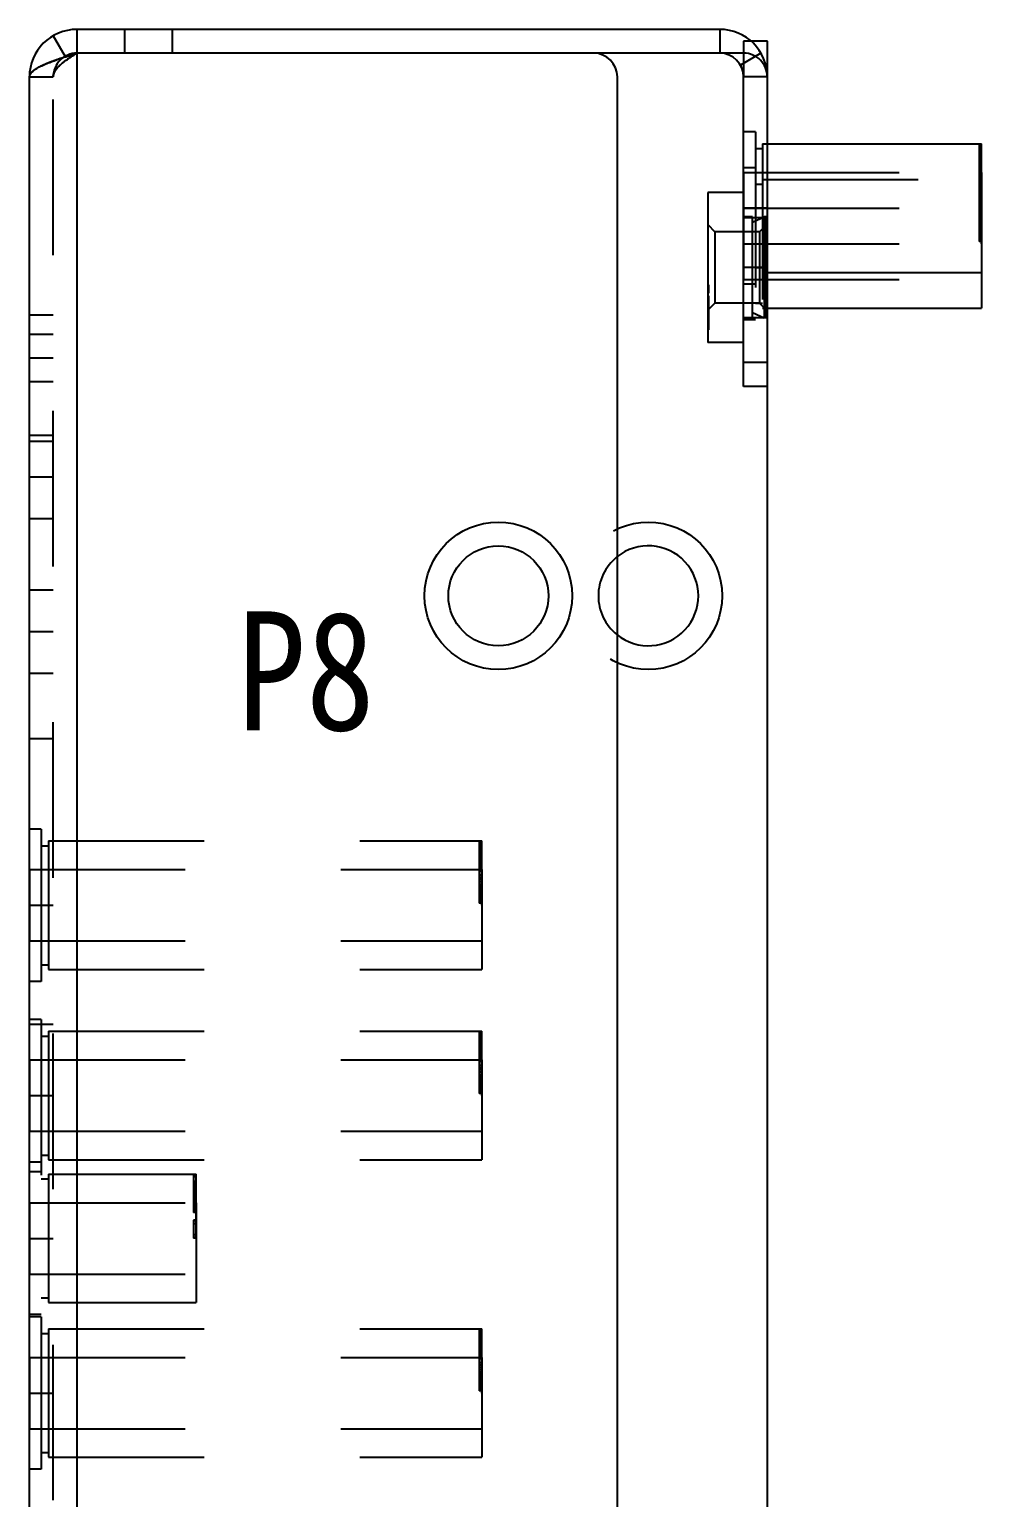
# Model space of a CAD drawing. Header units: millimetres. Extents: x 0 to 1189, y 25 to 866.
# Drawn here: x 623 to 663, y 541.1 to 602.8 of the extents above; entities that cross this region are included whole.
import ezdxf

# ---------------------------------------------------------------- set-up
doc = ezdxf.new("R2010")
doc.units = ezdxf.units.MM
doc.header["$LTSCALE"] = 65.395
doc.linetypes.add('HIDDEN', pattern=[0.2, 0.1, -0.1])
doc.layers.get('0').update_dxf_attribs({"linetype": 'CONTINUOUS'})
doc.layers.add('02___PRT_ALL_AXES', color=7, linetype='CONTINUOUS')
doc.layers.add('DEFAULT_2', color=8, linetype='HIDDEN')
doc.styles.get("Standard").update_dxf_attribs({"font": 'txt', "width": 0.85})

msp = doc.modelspace()

# ---------------------------------------------------------------- linework, layer by layer
at = {"color": 7, "linetype": 'Continuous'}
for p, q in [((624.973, 602.766), (624.973, 601.766)), ((651.973, 602.766), (651.973, 601.766)), ((653.973, 602.266), (653.285, 602.266)), ((651.973, 601.766), (646.673, 601.766)), ((653.705, 601.766), (652.839, 601.266)), ((652.973, 587.766), (652.973, 600.766)), ((653.973, 600.766), (652.973, 600.766)), ((662.873, 597.862), (662.873, 597.81)), ((662.873, 597.862), (662.973, 597.862)), ((662.973, 597.849), (662.873, 597.849)), ((662.973, 597.826), (662.873, 597.826)), ((662.973, 595.255), (662.973, 597.955)), ((662.873, 597.81), (662.973, 597.81)), ((662.873, 596.807), (662.873, 596.704)), ((662.873, 596.807), (662.973, 596.807)), ((662.873, 596.704), (662.973, 596.704)), ((651.473, 595.916), (651.473, 589.616)), ((652.973, 595.916), (651.473, 595.916)), ((652.973, 589.616), (651.473, 589.616)), ((653.973, 588.766), (652.973, 588.766)), ((653.973, 587.766), (652.973, 587.766)), ((653.973, 346.466), (653.973, 587.766))]:
    msp.add_line(p, q, dxfattribs=at)
at = {"color": 3, "linetype": 'Continuous'}
for p, q in [((651.973, 602.766), (624.973, 602.766)), ((653.973, 587.766), (653.973, 602.266)), ((624.973, 601.766), (624.973, 345.466)), ((646.673, 601.766), (624.973, 601.766)), ((622.973, 344.466), (622.973, 600.766)), ((647.673, 346.466), (647.673, 600.766))]:
    msp.add_line(p, q, dxfattribs=at)
msp.add_circle((642.673, 578.966), 3.1, dxfattribs=at)
at = {"color": 7, "linetype": 'Continuous'}
msp.add_circle((642.673, 578.966), 2.1, dxfattribs=at)
at = {"color": 3, "linetype": 'Continuous'}
for centre, radius, start, end in [((624.973, 600.766), 2, 90, 180), ((651.973, 600.766), 2, 0, 90), ((630.369, 583.605), 18.941, 108.24599, 108.98336), ((646.673, 600.766), 1, 0, 90)]:
    msp.add_arc(centre, radius, start, end, dxfattribs=at)
at = {"color": 7, "linetype": 'Continuous'}
for centre, radius, start, end in [((651.973, 600.766), 1, 0, 90), ((648.973, 578.966), 2.1, 231.05439, 128.9456)]:
    msp.add_arc(centre, radius, start, end, dxfattribs=at)
at = {"color": 3, "linetype": 'Continuous'}
msp.add_open_spline([(624.438, 601.594), (624.616, 601.653), (624.795, 601.71), (624.973, 601.766)], degree=3, dxfattribs=at)
for points, knots in [([(622.973, 600.766), (622.973, 600.864), (623.173, 601.094), (623.407, 601.198), (623.559, 601.266)], [0, 0, 0, 0, 0.369036, 1, 1, 1, 1]), ([(623.559, 601.266), (623.607, 601.288), (623.82, 601.379), (624.038, 601.458), (624.207, 601.516)], [0, 0, 0, 0, 0.227638, 1, 1, 1, 1])]:
    msp.add_open_spline(points, degree=3, knots=knots, dxfattribs=at)
at = {"layer": '02___PRT_ALL_AXES', "color": 8, "linetype": 'HIDDEN'}
for p, q in [((653.773, 597.955), (653.973, 597.955)), ((652.973, 596.755), (652.973, 592.255)), ((652.973, 596.755), (662.973, 596.755)), ((662.973, 596.755), (662.973, 595.255)), ((653.773, 596.455), (662.973, 596.455)), ((652.973, 595.255), (662.973, 595.255)), ((652.973, 593.755), (662.973, 593.755)), ((653.773, 592.555), (653.973, 592.555)), ((652.973, 592.255), (662.973, 592.255)), ((653.773, 591.055), (653.973, 591.055)), ((623.773, 568.666), (641.973, 568.666)), ((622.973, 567.466), (622.973, 564.466)), ((622.973, 567.466), (641.973, 567.466)), ((641.973, 567.466), (641.973, 563.266)), ((622.973, 564.466), (641.973, 564.466)), ((623.773, 563.266), (641.973, 563.266)), ((623.773, 560.666), (641.973, 560.666)), ((622.973, 559.466), (622.973, 556.466)), ((622.973, 559.466), (641.973, 559.466)), ((641.973, 559.466), (641.973, 555.266)), ((622.973, 556.466), (641.973, 556.466)), ((623.773, 555.266), (641.973, 555.266)), ((623.773, 554.666), (629.973, 554.666)), ((622.973, 553.466), (622.973, 550.466)), ((622.973, 553.466), (629.973, 553.466)), ((629.973, 553.466), (629.973, 549.266)), ((622.973, 550.466), (629.973, 550.466)), ((623.773, 549.266), (629.973, 549.266)), ((623.773, 548.166), (641.973, 548.166)), ((622.973, 546.966), (622.973, 543.966)), ((622.973, 546.966), (641.973, 546.966)), ((641.973, 546.966), (641.973, 542.766)), ((622.973, 543.966), (641.973, 543.966)), ((623.773, 542.766), (641.973, 542.766))]:
    msp.add_line(p, q, dxfattribs=at)
at = {"layer": '02___PRT_ALL_AXES', "color": 7, "linetype": 'Continuous'}
for p, q in [((653.973, 597.955), (662.973, 597.955)), ((662.973, 595.255), (662.973, 591.055)), ((653.973, 592.555), (662.973, 592.555)), ((653.973, 591.055), (662.973, 591.055))]:
    msp.add_line(p, q, dxfattribs=at)
at = {"layer": 'DEFAULT_2', "color": 8, "linetype": 'HIDDEN'}
for p, q in [((626.973, 602.766), (626.973, 601.766)), ((628.973, 602.766), (628.973, 601.766)), ((623.973, 602.498), (624.473, 601.632)), ((652.973, 602.266), (652.973, 600.766)), ((653.285, 602.266), (652.973, 602.266)), ((652.973, 601.766), (651.973, 601.766)), ((622.973, 600.766), (623.973, 600.766)), ((623.973, 344.775), (623.973, 600.766)), ((653.473, 598.455), (652.973, 598.455)), ((653.473, 598.455), (653.473, 590.555)), ((653.773, 597.955), (653.773, 591.055)), ((662.873, 597.932), (662.873, 597.862)), ((662.873, 597.932), (662.973, 597.932)), ((662.873, 597.912), (662.973, 597.912)), ((662.973, 597.865), (662.873, 597.865)), ((662.873, 597.845), (662.973, 597.845)), ((653.473, 597.755), (653.773, 597.755)), ((662.873, 597.81), (662.873, 596.807)), ((662.873, 597.793), (662.973, 597.793)), ((662.973, 597.778), (662.873, 597.778)), ((662.973, 597.768), (662.873, 597.768)), ((662.973, 597.764), (662.873, 597.764)), ((662.973, 597.755), (662.873, 597.755)), ((662.973, 597.753), (662.873, 597.753)), ((662.973, 597.727), (662.873, 597.727)), ((662.973, 597.723), (662.873, 597.723)), ((662.973, 597.719), (662.873, 597.719)), ((662.973, 597.717), (662.873, 597.717)), ((662.973, 597.703), (662.873, 597.703)), ((662.973, 597.692), (662.873, 597.692)), ((662.873, 597.679), (662.973, 597.679)), ((662.973, 597.666), (662.873, 597.666)), ((662.973, 597.644), (662.873, 597.644)), ((662.973, 597.634), (662.873, 597.634)), ((662.873, 597.621), (662.973, 597.621)), ((662.973, 597.581), (662.873, 597.581)), ((662.973, 597.571), (662.873, 597.571)), ((662.973, 597.534), (662.873, 597.534)), ((662.973, 597.504), (662.873, 597.504)), ((662.973, 597.453), (662.873, 597.453)), ((662.973, 597.422), (662.873, 597.422)), ((662.973, 597.401), (662.873, 597.401)), ((662.973, 597.383), (662.873, 597.383)), ((662.973, 597.377), (662.873, 597.377)), ((662.973, 597.361), (662.873, 597.361)), ((662.973, 597.347), (662.873, 597.347)), ((662.973, 597.32), (662.873, 597.32)), ((662.973, 597.298), (662.873, 597.298)), ((662.973, 597.296), (662.873, 597.296)), ((662.973, 597.288), (662.873, 597.288)), ((662.973, 597.219), (662.873, 597.219)), ((662.973, 597.208), (662.873, 597.208)), ((662.973, 597.202), (662.873, 597.202)), ((653.473, 596.955), (652.973, 596.955)), ((652.973, 596.755), (653.973, 596.755)), ((662.973, 597.189), (662.873, 597.189)), ((662.973, 597.177), (662.873, 597.177)), ((662.973, 597.166), (662.873, 597.166)), ((662.973, 597.129), (662.873, 597.129)), ((662.973, 597.12), (662.873, 597.12)), ((662.973, 597.118), (662.873, 597.118)), ((662.973, 597.116), (662.873, 597.116)), ((662.973, 597.104), (662.873, 597.104)), ((662.973, 597.082), (662.873, 597.082)), ((662.973, 597.072), (662.873, 597.072)), ((662.973, 597.055), (662.873, 597.055)), ((662.973, 597.045), (662.873, 597.045)), ((662.973, 597.042), (662.873, 597.042)), ((662.973, 597.031), (662.873, 597.031)), ((662.973, 597.026), (662.873, 597.026)), ((662.973, 597.015), (662.873, 597.015)), ((662.973, 597.001), (662.873, 597.001)), ((662.973, 596.994), (662.873, 596.994)), ((662.973, 596.983), (662.873, 596.983)), ((662.973, 596.97), (662.873, 596.97)), ((662.973, 596.97), (662.873, 596.97)), ((662.973, 596.967), (662.873, 596.967)), ((662.973, 596.96), (662.873, 596.96)), ((662.973, 596.956), (662.873, 596.956)), ((662.973, 596.955), (662.873, 596.955)), ((662.973, 596.95), (662.873, 596.95)), ((662.973, 596.943), (662.873, 596.943)), ((662.973, 596.938), (662.873, 596.938)), ((662.973, 596.926), (662.873, 596.926)), ((662.973, 596.925), (662.873, 596.925)), ((662.973, 596.923), (662.873, 596.923)), ((662.973, 596.91), (662.873, 596.91)), ((662.973, 596.906), (662.873, 596.906)), ((662.973, 596.893), (662.873, 596.893)), ((662.973, 596.887), (662.873, 596.887)), ((662.973, 596.878), (662.873, 596.878)), ((662.973, 596.874), (662.873, 596.874)), ((662.973, 596.869), (662.873, 596.869)), ((662.973, 596.852), (662.873, 596.852)), ((662.973, 596.793), (662.873, 596.793)), ((662.973, 596.773), (662.873, 596.773)), ((662.973, 596.766), (662.873, 596.766)), ((662.973, 596.732), (662.873, 596.732)), ((662.973, 596.73), (662.873, 596.73)), ((662.973, 596.715), (662.873, 596.715)), ((662.873, 596.704), (662.873, 594.63)), ((653.473, 596.255), (653.773, 596.255)), ((662.973, 596.518), (662.873, 596.518)), ((662.873, 596.432), (662.973, 596.432)), ((662.973, 596.42), (662.873, 596.42)), ((662.873, 596.412), (662.973, 596.412)), ((662.973, 596.365), (662.873, 596.365)), ((662.873, 596.362), (662.973, 596.362)), ((662.973, 596.349), (662.873, 596.349)), ((662.873, 596.345), (662.973, 596.345)), ((662.973, 596.33), (662.873, 596.33)), ((662.973, 596.327), (662.873, 596.327)), ((662.873, 596.31), (662.973, 596.31)), ((662.873, 596.293), (662.973, 596.293)), ((662.973, 596.278), (662.873, 596.278)), ((662.973, 596.268), (662.873, 596.268)), ((662.973, 596.264), (662.873, 596.264)), ((662.973, 596.255), (662.873, 596.255)), ((662.973, 596.254), (662.873, 596.254)), ((662.973, 596.232), (662.873, 596.232)), ((662.973, 596.227), (662.873, 596.227)), ((662.973, 596.223), (662.873, 596.223)), ((662.973, 596.22), (662.873, 596.22)), ((662.973, 596.217), (662.873, 596.217)), ((662.973, 596.203), (662.873, 596.203)), ((662.973, 596.192), (662.873, 596.192)), ((662.873, 596.179), (662.973, 596.179)), ((662.973, 596.166), (662.873, 596.166)), ((662.973, 596.144), (662.873, 596.144)), ((662.973, 596.134), (662.873, 596.134)), ((662.973, 596.13), (662.873, 596.13)), ((662.973, 596.126), (662.873, 596.126)), ((662.973, 596.123), (662.873, 596.123)), ((662.873, 596.121), (662.973, 596.121)), ((662.973, 596.119), (662.873, 596.119)), ((662.973, 596.097), (662.873, 596.097)), ((662.973, 596.081), (662.873, 596.081)), ((662.973, 596.071), (662.873, 596.071)), ((662.973, 596.05), (662.873, 596.05)), ((662.973, 596.037), (662.873, 596.037)), ((662.973, 596.034), (662.873, 596.034)), ((662.973, 596.024), (662.873, 596.024)), ((662.973, 596.017), (662.873, 596.017)), ((662.973, 596.004), (662.873, 596.004)), ((662.973, 596.003), (662.873, 596.003)), ((662.973, 595.984), (662.873, 595.984)), ((662.973, 595.971), (662.873, 595.971)), ((662.973, 595.963), (662.873, 595.963)), ((662.973, 595.953), (662.873, 595.953)), ((662.973, 595.944), (662.873, 595.944)), ((662.973, 595.936), (662.873, 595.936)), ((662.973, 595.922), (662.873, 595.922)), ((662.973, 595.919), (662.873, 595.919)), ((662.973, 595.902), (662.873, 595.902)), ((662.973, 595.883), (662.873, 595.883)), ((662.973, 595.877), (662.873, 595.877)), ((662.973, 595.869), (662.873, 595.869)), ((662.973, 595.861), (662.873, 595.861)), ((662.973, 595.847), (662.873, 595.847)), ((662.973, 595.845), (662.873, 595.845)), ((662.973, 595.826), (662.873, 595.826)), ((662.973, 595.822), (662.873, 595.822)), ((662.973, 595.82), (662.873, 595.82)), ((662.973, 595.798), (662.873, 595.798)), ((662.973, 595.796), (662.873, 595.796)), ((662.973, 595.788), (662.873, 595.788)), ((662.973, 595.756), (662.873, 595.756)), ((662.973, 595.753), (662.873, 595.753)), ((662.973, 595.719), (662.873, 595.719)), ((662.973, 595.716), (662.873, 595.716)), ((662.973, 595.708), (662.873, 595.708)), ((662.973, 595.702), (662.873, 595.702)), ((662.973, 595.689), (662.873, 595.689)), ((662.973, 595.677), (662.873, 595.677)), ((662.973, 595.666), (662.873, 595.666)), ((662.973, 595.65), (662.873, 595.65)), ((662.973, 595.646), (662.873, 595.646)), ((662.973, 595.629), (662.873, 595.629)), ((662.973, 595.627), (662.873, 595.627)), ((662.973, 595.62), (662.873, 595.62)), ((662.973, 595.618), (662.873, 595.618)), ((662.973, 595.616), (662.873, 595.616)), ((662.973, 595.604), (662.873, 595.604)), ((662.973, 595.603), (662.873, 595.603)), ((662.973, 595.582), (662.873, 595.582)), ((662.973, 595.572), (662.873, 595.572)), ((662.973, 595.555), (662.873, 595.555)), ((662.973, 595.553), (662.873, 595.553)), ((662.973, 595.545), (662.873, 595.545)), ((662.973, 595.542), (662.873, 595.542)), ((662.973, 595.536), (662.873, 595.536)), ((662.973, 595.531), (662.873, 595.531)), ((662.973, 595.528), (662.873, 595.528)), ((662.973, 595.526), (662.873, 595.526)), ((662.973, 595.515), (662.873, 595.515)), ((662.973, 595.509), (662.873, 595.509)), ((662.973, 595.501), (662.873, 595.501)), ((662.973, 595.495), (662.873, 595.495)), ((662.973, 595.488), (662.873, 595.488)), ((662.973, 595.483), (662.873, 595.483)), ((662.973, 595.47), (662.873, 595.47)), ((662.973, 595.47), (662.873, 595.47)), ((662.973, 595.469), (662.873, 595.469)), ((662.973, 595.468), (662.873, 595.468)), ((662.973, 595.46), (662.873, 595.46)), ((662.973, 595.456), (662.873, 595.456)), ((662.973, 595.455), (662.873, 595.455)), ((662.973, 595.455), (662.873, 595.455)), ((662.973, 595.45), (662.873, 595.45)), ((662.973, 595.448), (662.873, 595.448)), ((662.973, 595.443), (662.873, 595.443)), ((662.973, 595.438), (662.873, 595.438)), ((662.973, 595.435), (662.873, 595.435)), ((662.973, 595.426), (662.873, 595.426)), ((662.973, 595.425), (662.873, 595.425)), ((662.973, 595.423), (662.873, 595.423)), ((662.973, 595.422), (662.873, 595.422)), ((662.973, 595.41), (662.873, 595.41)), ((662.973, 595.406), (662.873, 595.406)), ((662.973, 595.393), (662.873, 595.393)), ((662.973, 595.391), (662.873, 595.391)), ((662.973, 595.387), (662.873, 595.387)), ((662.973, 595.378), (662.873, 595.378)), ((662.973, 595.375), (662.873, 595.375)), ((662.973, 595.369), (662.873, 595.369)), ((662.973, 595.353), (662.873, 595.353)), ((662.973, 595.352), (662.873, 595.352)), ((662.973, 595.349), (662.873, 595.349)), ((653.973, 595.255), (652.973, 595.255)), ((653.353, 594.891), (652.973, 594.891)), ((652.973, 594.866), (653.973, 594.866)), ((653.353, 594.666), (653.843, 594.891)), ((653.353, 590.641), (653.353, 594.891)), ((653.843, 594.891), (653.843, 590.641)), ((653.943, 594.891), (653.843, 594.891)), ((653.943, 590.641), (653.943, 594.891)), ((662.973, 595.346), (662.873, 595.346)), ((662.873, 595.307), (662.973, 595.307)), ((662.973, 595.293), (662.873, 595.293)), ((662.973, 595.273), (662.873, 595.273)), ((662.973, 595.266), (662.873, 595.266)), ((662.973, 595.232), (662.873, 595.232)), ((662.973, 595.23), (662.873, 595.23)), ((662.973, 595.215), (662.873, 595.215)), ((662.873, 595.204), (662.973, 595.204)), ((662.973, 595.018), (662.873, 595.018)), ((662.973, 594.92), (662.873, 594.92)), ((662.973, 594.83), (662.873, 594.83)), ((662.973, 594.732), (662.873, 594.732)), ((662.973, 593.755), (662.973, 595.255)), ((651.473, 594.566), (651.773, 594.266)), ((651.773, 594.266), (651.773, 591.266)), ((653.643, 594.266), (651.773, 594.266)), ((653.643, 594.266), (653.943, 594.566)), ((653.643, 594.266), (653.643, 591.266)), ((662.973, 594.63), (662.873, 594.63)), ((662.873, 594.626), (662.873, 593.846)), ((662.973, 594.626), (662.873, 594.626)), ((662.973, 594.623), (662.873, 594.623)), ((662.973, 594.619), (662.873, 594.619)), ((662.973, 594.597), (662.873, 594.597)), ((662.973, 594.581), (662.873, 594.581)), ((662.973, 594.55), (662.873, 594.55)), ((662.973, 594.537), (662.873, 594.537)), ((662.973, 594.524), (662.873, 594.524)), ((662.973, 594.517), (662.873, 594.517)), ((662.973, 594.503), (662.873, 594.503)), ((662.973, 594.484), (662.873, 594.484)), ((662.973, 594.471), (662.873, 594.471)), ((662.973, 594.463), (662.873, 594.463)), ((662.973, 594.444), (662.873, 594.444)), ((662.973, 594.436), (662.873, 594.436)), ((662.973, 594.419), (662.873, 594.419)), ((662.973, 594.369), (662.873, 594.369)), ((662.973, 594.345), (662.873, 594.345)), ((662.973, 594.327), (662.873, 594.327)), ((662.973, 594.322), (662.873, 594.322)), ((662.973, 594.256), (662.873, 594.256)), ((662.973, 594.253), (662.873, 594.253)), ((662.973, 594.219), (662.873, 594.219)), ((662.973, 594.216), (662.873, 594.216)), ((662.973, 594.15), (662.873, 594.15)), ((662.973, 594.146), (662.873, 594.146)), ((662.973, 594.127), (662.873, 594.127)), ((652.973, 593.755), (653.973, 593.755)), ((662.973, 594.103), (662.873, 594.103)), ((662.973, 594.053), (662.873, 594.053)), ((662.973, 594.036), (662.873, 594.036)), ((662.973, 594.028), (662.873, 594.028)), ((662.973, 594.009), (662.873, 594.009)), ((662.973, 594.001), (662.873, 594.001)), ((662.973, 593.988), (662.873, 593.988)), ((662.973, 593.969), (662.873, 593.969)), ((662.973, 593.955), (662.873, 593.955)), ((662.973, 593.948), (662.873, 593.948)), ((662.973, 593.935), (662.873, 593.935)), ((662.973, 593.922), (662.873, 593.922)), ((662.973, 593.891), (662.873, 593.891)), ((662.973, 593.875), (662.873, 593.875)), ((662.973, 593.853), (662.873, 593.853)), ((662.973, 593.849), (662.873, 593.849)), ((662.973, 593.846), (662.873, 593.846)), ((653.973, 592.766), (652.973, 592.766)), ((653.473, 592.755), (653.773, 592.755)), ((651.473, 592.03), (651.493, 592.03)), ((651.473, 592.003), (651.493, 592.003)), ((651.473, 591.947), (651.493, 591.947)), ((651.473, 591.882), (651.493, 591.882)), ((651.493, 591.876), (651.473, 591.876)), ((651.473, 591.846), (651.493, 591.846)), ((651.493, 591.83), (651.473, 591.83)), ((651.473, 591.826), (651.493, 591.826)), ((651.473, 591.82), (651.493, 591.82)), ((651.493, 591.815), (651.473, 591.815)), ((651.473, 591.779), (651.493, 591.779)), ((651.473, 591.775), (651.493, 591.775)), ((651.493, 591.732), (651.473, 591.732)), ((651.473, 591.685), (651.493, 591.685)), ((651.473, 591.679), (651.493, 591.679)), ((651.493, 592.03), (651.493, 591.679)), ((652.973, 592.255), (653.973, 592.255)), ((653.473, 592.055), (652.973, 592.055)), ((651.473, 591.568), (651.493, 591.568)), ((651.473, 591.548), (651.493, 591.548)), ((651.493, 591.446), (651.473, 591.446)), ((651.473, 591.445), (651.493, 591.445)), ((651.473, 591.428), (651.493, 591.428)), ((651.473, 591.402), (651.493, 591.402)), ((651.473, 591.385), (651.493, 591.385)), ((651.493, 591.385), (651.473, 591.385)), ((651.473, 591.385), (651.493, 591.385)), ((651.473, 591.365), (651.493, 591.365)), ((651.473, 591.364), (651.493, 591.364)), ((651.473, 591.354), (651.493, 591.354)), ((651.473, 591.315), (651.493, 591.315)), ((651.473, 591.311), (651.493, 591.311)), ((651.473, 591.288), (651.493, 591.288)), ((651.473, 591.27), (651.493, 591.27)), ((651.773, 591.266), (651.473, 590.966)), ((651.473, 591.262), (651.493, 591.262)), ((651.493, 591.251), (651.473, 591.251)), ((651.473, 591.25), (651.493, 591.25)), ((651.473, 591.222), (651.493, 591.222)), ((651.473, 591.208), (651.493, 591.208)), ((651.473, 591.206), (651.493, 591.206)), ((651.493, 591.202), (651.473, 591.202)), ((651.473, 591.198), (651.493, 591.198)), ((651.473, 591.186), (651.493, 591.186)), ((651.493, 591.154), (651.473, 591.154)), ((651.493, 591.154), (651.473, 591.154)), ((651.473, 591.15), (651.493, 591.15)), ((651.493, 591.147), (651.473, 591.147)), ((651.473, 591.124), (651.493, 591.124)), ((651.473, 591.114), (651.493, 591.114)), ((651.493, 591.11), (651.473, 591.11)), ((651.473, 591.098), (651.493, 591.098)), ((651.473, 591.077), (651.493, 591.077)), ((651.473, 591.045), (651.493, 591.045)), ((651.493, 591.568), (651.493, 590.138)), ((653.643, 591.266), (651.773, 591.266)), ((653.473, 591.255), (653.773, 591.255)), ((653.643, 591.266), (653.943, 590.966)), ((622.973, 590.766), (623.973, 590.766)), ((651.473, 590.993), (651.493, 590.993)), ((651.473, 590.964), (651.493, 590.964)), ((651.473, 590.955), (651.493, 590.955)), ((651.473, 590.939), (651.493, 590.939)), ((651.493, 590.919), (651.473, 590.919)), ((651.473, 590.911), (651.493, 590.911)), ((651.473, 590.903), (651.493, 590.903)), ((651.473, 590.902), (651.493, 590.902)), ((651.473, 590.896), (651.493, 590.896)), ((651.473, 590.866), (651.493, 590.866)), ((651.473, 590.849), (651.493, 590.849)), ((651.473, 590.845), (651.493, 590.845)), ((651.493, 590.823), (651.473, 590.823)), ((651.473, 590.811), (651.493, 590.811)), ((651.493, 590.733), (651.473, 590.733)), ((651.473, 590.731), (651.493, 590.731)), ((651.493, 590.723), (651.473, 590.723)), ((651.473, 590.72), (651.493, 590.72)), ((651.493, 590.708), (651.473, 590.708)), ((651.493, 590.706), (651.473, 590.706)), ((651.473, 590.705), (651.493, 590.705)), ((651.473, 590.693), (651.493, 590.693)), ((651.473, 590.693), (651.493, 590.693)), ((651.473, 590.69), (651.493, 590.69)), ((651.473, 590.682), (651.493, 590.682)), ((651.473, 590.676), (651.493, 590.676)), ((651.473, 590.668), (651.493, 590.668)), ((651.473, 590.649), (651.493, 590.649)), ((651.473, 590.643), (651.493, 590.643)), ((651.473, 590.629), (651.493, 590.629)), ((651.493, 590.623), (651.473, 590.623)), ((651.473, 590.602), (651.493, 590.602)), ((651.473, 590.601), (651.493, 590.601)), ((651.473, 590.599), (651.493, 590.599)), ((651.473, 590.586), (651.493, 590.586)), ((651.473, 590.573), (651.493, 590.573)), ((651.473, 590.565), (651.493, 590.565)), ((651.473, 590.546), (651.493, 590.546)), ((651.473, 590.509), (651.493, 590.509)), ((651.473, 590.49), (651.493, 590.49)), ((651.473, 590.477), (651.493, 590.477)), ((651.473, 590.469), (651.493, 590.469)), ((651.473, 590.458), (651.493, 590.458)), ((651.493, 590.447), (651.473, 590.447)), ((651.493, 590.445), (651.473, 590.445)), ((651.473, 590.434), (651.493, 590.434)), ((651.473, 590.432), (651.493, 590.432)), ((651.473, 590.425), (651.493, 590.425)), ((651.473, 590.422), (651.493, 590.422)), ((651.473, 590.419), (651.493, 590.419)), ((652.973, 590.666), (653.973, 590.666)), ((653.353, 590.641), (652.973, 590.641)), ((653.473, 590.555), (652.973, 590.555)), ((653.353, 590.867), (653.843, 590.641)), ((653.943, 590.641), (653.843, 590.641)), ((622.973, 589.966), (623.973, 589.966)), ((651.473, 590.407), (651.493, 590.407)), ((651.473, 590.403), (651.493, 590.403)), ((651.473, 590.403), (651.493, 590.403)), ((651.473, 590.387), (651.493, 590.387)), ((651.493, 590.37), (651.473, 590.37)), ((651.473, 590.369), (651.493, 590.369)), ((651.473, 590.351), (651.493, 590.351)), ((651.473, 590.336), (651.493, 590.336)), ((651.473, 590.33), (651.493, 590.33)), ((651.473, 590.324), (651.493, 590.324)), ((651.493, 590.302), (651.473, 590.302)), ((651.473, 590.301), (651.493, 590.301)), ((651.473, 590.287), (651.493, 590.287)), ((651.473, 590.207), (651.493, 590.207)), ((651.473, 590.202), (651.493, 590.202)), ((651.473, 590.198), (651.493, 590.198)), ((651.473, 590.166), (651.493, 590.166)), ((651.473, 590.165), (651.493, 590.165)), ((651.473, 590.14), (651.493, 590.14)), ((651.473, 590.138), (651.493, 590.138)), ((622.973, 588.966), (623.973, 588.966)), ((622.973, 587.966), (623.973, 587.966)), ((622.973, 585.716), (623.973, 585.716)), ((622.973, 585.466), (623.973, 585.466)), ((622.973, 583.966), (623.973, 583.966)), ((622.973, 582.216), (623.973, 582.216)), ((622.973, 579.216), (623.973, 579.216)), ((622.973, 577.466), (623.973, 577.466)), ((622.973, 575.716), (623.973, 575.716)), ((622.973, 572.966), (623.973, 572.966)), ((623.473, 569.166), (622.973, 569.166)), ((623.473, 569.166), (623.473, 562.766)), ((623.473, 568.466), (623.773, 568.466)), ((623.773, 568.666), (623.773, 563.266)), ((641.873, 568.644), (641.873, 566.842)), ((641.873, 568.644), (641.973, 568.644)), ((641.873, 568.624), (641.973, 568.624)), ((641.973, 568.577), (641.873, 568.577)), ((641.873, 568.573), (641.973, 568.573)), ((641.973, 568.561), (641.873, 568.561)), ((641.873, 568.557), (641.973, 568.557)), ((641.973, 568.538), (641.873, 568.538)), ((641.873, 568.521), (641.973, 568.521)), ((641.873, 568.505), (641.973, 568.505)), ((641.973, 568.489), (641.873, 568.489)), ((641.973, 568.48), (641.873, 568.48)), ((641.973, 568.475), (641.873, 568.475)), ((641.973, 568.467), (641.873, 568.467)), ((641.973, 568.465), (641.873, 568.465)), ((641.973, 568.439), (641.873, 568.439)), ((641.973, 568.434), (641.873, 568.434)), ((641.973, 568.431), (641.873, 568.431)), ((641.973, 568.429), (641.873, 568.429)), ((641.973, 568.415), (641.873, 568.415)), ((641.973, 568.404), (641.873, 568.404)), ((641.873, 568.391), (641.973, 568.391)), ((641.973, 568.378), (641.873, 568.378)), ((641.973, 568.356), (641.873, 568.356)), ((641.973, 568.345), (641.873, 568.345)), ((641.873, 568.332), (641.973, 568.332)), ((641.973, 568.293), (641.873, 568.293)), ((641.973, 568.283), (641.873, 568.283)), ((641.973, 568.246), (641.873, 568.246)), ((641.973, 568.215), (641.873, 568.215)), ((641.973, 565.966), (641.973, 568.666)), ((641.973, 568.164), (641.873, 568.164)), ((641.973, 568.134), (641.873, 568.134)), ((641.973, 568.113), (641.873, 568.113)), ((641.973, 568.095), (641.873, 568.095)), ((641.973, 568.089), (641.873, 568.089)), ((641.973, 568.073), (641.873, 568.073)), ((641.973, 568.059), (641.873, 568.059)), ((641.973, 568.032), (641.873, 568.032)), ((641.973, 568.01), (641.873, 568.01)), ((641.973, 568.007), (641.873, 568.007)), ((641.973, 568), (641.873, 568)), ((641.973, 567.93), (641.873, 567.93)), ((641.973, 567.92), (641.873, 567.92)), ((641.973, 567.914), (641.873, 567.914)), ((641.973, 567.901), (641.873, 567.901)), ((641.973, 567.889), (641.873, 567.889)), ((641.973, 567.877), (641.873, 567.877)), ((641.973, 567.841), (641.873, 567.841)), ((641.973, 567.832), (641.873, 567.832)), ((641.973, 567.83), (641.873, 567.83)), ((641.973, 567.828), (641.873, 567.828)), ((641.973, 567.816), (641.873, 567.816)), ((641.973, 567.794), (641.873, 567.794)), ((641.973, 567.784), (641.873, 567.784)), ((641.973, 567.767), (641.873, 567.767)), ((641.973, 567.757), (641.873, 567.757)), ((641.973, 567.753), (641.873, 567.753)), ((641.973, 567.743), (641.873, 567.743)), ((641.973, 567.738), (641.873, 567.738)), ((641.973, 567.726), (641.873, 567.726)), ((641.973, 567.713), (641.873, 567.713)), ((641.973, 567.706), (641.873, 567.706)), ((641.973, 567.694), (641.873, 567.694)), ((641.973, 567.682), (641.873, 567.682)), ((641.973, 567.682), (641.873, 567.682)), ((641.973, 567.679), (641.873, 567.679)), ((641.973, 567.672), (641.873, 567.672)), ((641.973, 567.667), (641.873, 567.667)), ((641.973, 567.666), (641.873, 567.666)), ((641.973, 567.661), (641.873, 567.661)), ((641.973, 567.654), (641.873, 567.654)), ((641.973, 567.649), (641.873, 567.649)), ((641.973, 567.637), (641.873, 567.637)), ((641.973, 567.637), (641.873, 567.637)), ((641.973, 567.635), (641.873, 567.635)), ((641.973, 567.622), (641.873, 567.622)), ((641.973, 567.617), (641.873, 567.617)), ((641.973, 567.605), (641.873, 567.605)), ((641.973, 567.598), (641.873, 567.598)), ((641.973, 567.59), (641.873, 567.59)), ((641.973, 567.586), (641.873, 567.586)), ((622.973, 567.466), (623.973, 567.466)), ((641.973, 567.58), (641.873, 567.58)), ((641.973, 567.564), (641.873, 567.564)), ((641.873, 567.519), (641.973, 567.519)), ((641.973, 567.505), (641.873, 567.505)), ((641.973, 567.485), (641.873, 567.485)), ((641.973, 567.477), (641.873, 567.477)), ((641.973, 567.444), (641.873, 567.444)), ((641.973, 567.441), (641.873, 567.441)), ((641.973, 567.426), (641.873, 567.426)), ((641.873, 567.415), (641.973, 567.415)), ((641.973, 567.23), (641.873, 567.23)), ((641.973, 567.132), (641.873, 567.132)), ((641.973, 567.042), (641.873, 567.042)), ((641.973, 566.944), (641.873, 566.944)), ((641.973, 566.842), (641.873, 566.842)), ((641.873, 566.831), (641.873, 566.053)), ((641.973, 566.831), (641.873, 566.831)), ((641.973, 566.825), (641.873, 566.825)), ((641.973, 566.783), (641.873, 566.783)), ((641.973, 566.782), (641.873, 566.782)), ((641.973, 566.766), (641.873, 566.766)), ((641.973, 566.765), (641.873, 566.765)), ((641.973, 566.73), (641.873, 566.73)), ((641.973, 566.724), (641.873, 566.724)), ((641.973, 566.703), (641.873, 566.703)), ((641.973, 566.701), (641.873, 566.701)), ((641.973, 566.695), (641.873, 566.695)), ((641.973, 566.677), (641.873, 566.677)), ((641.973, 566.671), (641.873, 566.671)), ((641.973, 566.668), (641.873, 566.668)), ((641.973, 566.651), (641.873, 566.651)), ((641.973, 566.644), (641.873, 566.644)), ((641.973, 566.636), (641.873, 566.636)), ((641.973, 566.634), (641.873, 566.634)), ((641.973, 566.621), (641.873, 566.621)), ((641.873, 566.599), (641.973, 566.599)), ((641.973, 566.595), (641.873, 566.595)), ((641.973, 566.592), (641.873, 566.592)), ((641.973, 566.579), (641.873, 566.579)), ((641.973, 566.539), (641.873, 566.539)), ((641.973, 566.536), (641.873, 566.536)), ((641.873, 566.515), (641.973, 566.515)), ((641.973, 566.509), (641.873, 566.509)), ((641.973, 566.506), (641.873, 566.506)), ((641.973, 566.473), (641.873, 566.473)), ((641.973, 566.443), (641.873, 566.443)), ((641.973, 566.437), (641.873, 566.437)), ((641.973, 566.41), (641.873, 566.41)), ((641.973, 566.407), (641.873, 566.407)), ((641.973, 566.399), (641.873, 566.399)), ((641.973, 566.394), (641.873, 566.394)), ((622.973, 565.966), (623.973, 565.966)), ((641.973, 566.337), (641.873, 566.337)), ((641.973, 566.331), (641.873, 566.331)), ((641.973, 566.328), (641.873, 566.328)), ((641.973, 566.301), (641.873, 566.301)), ((641.973, 566.298), (641.873, 566.298)), ((641.973, 566.295), (641.873, 566.295)), ((641.973, 566.282), (641.873, 566.282)), ((641.973, 566.258), (641.873, 566.258)), ((641.973, 566.248), (641.873, 566.248)), ((641.973, 566.244), (641.873, 566.244)), ((641.973, 566.215), (641.873, 566.215)), ((641.973, 566.203), (641.873, 566.203)), ((641.973, 566.201), (641.873, 566.201)), ((641.973, 566.2), (641.873, 566.2)), ((641.973, 566.193), (641.873, 566.193)), ((641.973, 566.19), (641.873, 566.19)), ((641.973, 566.169), (641.873, 566.169)), ((641.973, 566.166), (641.873, 566.166)), ((641.973, 566.16), (641.873, 566.16)), ((641.973, 566.151), (641.873, 566.151)), ((641.973, 566.113), (641.873, 566.113)), ((641.973, 566.098), (641.873, 566.098)), ((641.973, 566.071), (641.873, 566.071)), ((641.973, 566.066), (641.873, 566.066)), ((641.973, 566.053), (641.873, 566.053)), ((622.973, 564.466), (623.973, 564.466)), ((623.473, 563.466), (623.773, 563.466)), ((623.473, 562.766), (622.973, 562.766)), ((623.473, 561.166), (622.973, 561.166)), ((622.973, 560.966), (623.973, 560.966)), ((623.473, 561.166), (623.473, 548.766)), ((623.473, 560.466), (623.773, 560.466)), ((623.773, 560.666), (623.773, 555.266)), ((641.873, 560.644), (641.873, 558.842)), ((641.873, 560.644), (641.973, 560.644)), ((641.873, 560.624), (641.973, 560.624)), ((641.973, 560.577), (641.873, 560.577)), ((641.873, 560.573), (641.973, 560.573)), ((641.973, 560.561), (641.873, 560.561)), ((641.873, 560.557), (641.973, 560.557)), ((641.973, 560.538), (641.873, 560.538)), ((641.873, 560.521), (641.973, 560.521)), ((641.873, 560.505), (641.973, 560.505)), ((641.973, 560.489), (641.873, 560.489)), ((641.973, 560.48), (641.873, 560.48)), ((641.973, 560.475), (641.873, 560.475)), ((641.973, 560.467), (641.873, 560.467)), ((641.973, 560.465), (641.873, 560.465)), ((641.973, 560.439), (641.873, 560.439)), ((641.973, 560.434), (641.873, 560.434)), ((641.973, 560.431), (641.873, 560.431)), ((641.973, 560.429), (641.873, 560.429)), ((641.973, 560.415), (641.873, 560.415)), ((641.973, 560.404), (641.873, 560.404)), ((641.873, 560.391), (641.973, 560.391)), ((641.973, 560.378), (641.873, 560.378)), ((641.973, 560.356), (641.873, 560.356)), ((641.973, 560.345), (641.873, 560.345)), ((641.873, 560.332), (641.973, 560.332)), ((641.973, 560.293), (641.873, 560.293)), ((641.973, 560.283), (641.873, 560.283)), ((641.973, 560.246), (641.873, 560.246)), ((641.973, 560.215), (641.873, 560.215)), ((641.973, 557.966), (641.973, 560.666)), ((641.973, 560.164), (641.873, 560.164)), ((641.973, 560.134), (641.873, 560.134)), ((641.973, 560.113), (641.873, 560.113)), ((641.973, 560.095), (641.873, 560.095)), ((641.973, 560.089), (641.873, 560.089)), ((641.973, 560.073), (641.873, 560.073)), ((641.973, 560.059), (641.873, 560.059)), ((641.973, 560.032), (641.873, 560.032)), ((641.973, 560.01), (641.873, 560.01)), ((641.973, 560.007), (641.873, 560.007)), ((641.973, 560), (641.873, 560)), ((641.973, 559.93), (641.873, 559.93)), ((641.973, 559.92), (641.873, 559.92)), ((641.973, 559.914), (641.873, 559.914)), ((641.973, 559.901), (641.873, 559.901)), ((641.973, 559.889), (641.873, 559.889)), ((641.973, 559.877), (641.873, 559.877)), ((641.973, 559.841), (641.873, 559.841)), ((641.973, 559.832), (641.873, 559.832)), ((641.973, 559.83), (641.873, 559.83)), ((641.973, 559.828), (641.873, 559.828)), ((641.973, 559.816), (641.873, 559.816)), ((641.973, 559.794), (641.873, 559.794)), ((641.973, 559.784), (641.873, 559.784)), ((641.973, 559.767), (641.873, 559.767)), ((641.973, 559.757), (641.873, 559.757)), ((641.973, 559.753), (641.873, 559.753)), ((641.973, 559.743), (641.873, 559.743)), ((641.973, 559.738), (641.873, 559.738)), ((641.973, 559.726), (641.873, 559.726)), ((641.973, 559.713), (641.873, 559.713)), ((641.973, 559.706), (641.873, 559.706)), ((641.973, 559.694), (641.873, 559.694)), ((641.973, 559.682), (641.873, 559.682)), ((641.973, 559.682), (641.873, 559.682)), ((641.973, 559.679), (641.873, 559.679)), ((641.973, 559.672), (641.873, 559.672)), ((641.973, 559.667), (641.873, 559.667)), ((641.973, 559.666), (641.873, 559.666)), ((641.973, 559.661), (641.873, 559.661)), ((641.973, 559.654), (641.873, 559.654)), ((641.973, 559.649), (641.873, 559.649)), ((641.973, 559.637), (641.873, 559.637)), ((641.973, 559.637), (641.873, 559.637)), ((641.973, 559.635), (641.873, 559.635)), ((641.973, 559.622), (641.873, 559.622)), ((641.973, 559.617), (641.873, 559.617)), ((641.973, 559.605), (641.873, 559.605)), ((641.973, 559.598), (641.873, 559.598)), ((641.973, 559.59), (641.873, 559.59)), ((641.973, 559.586), (641.873, 559.586)), ((641.973, 559.58), (641.873, 559.58)), ((622.973, 559.466), (623.973, 559.466)), ((641.973, 559.564), (641.873, 559.564)), ((641.873, 559.519), (641.973, 559.519)), ((641.973, 559.505), (641.873, 559.505)), ((641.973, 559.485), (641.873, 559.485)), ((641.973, 559.477), (641.873, 559.477)), ((641.973, 559.444), (641.873, 559.444)), ((641.973, 559.441), (641.873, 559.441)), ((641.973, 559.426), (641.873, 559.426)), ((641.873, 559.415), (641.973, 559.415)), ((641.973, 559.23), (641.873, 559.23)), ((641.973, 559.132), (641.873, 559.132)), ((641.973, 559.042), (641.873, 559.042)), ((641.973, 558.944), (641.873, 558.944)), ((641.973, 558.842), (641.873, 558.842)), ((641.873, 558.831), (641.873, 558.053)), ((641.973, 558.831), (641.873, 558.831)), ((641.973, 558.825), (641.873, 558.825)), ((641.973, 558.783), (641.873, 558.783)), ((641.973, 558.782), (641.873, 558.782)), ((641.973, 558.766), (641.873, 558.766)), ((641.973, 558.765), (641.873, 558.765)), ((641.973, 558.73), (641.873, 558.73)), ((641.973, 558.724), (641.873, 558.724)), ((641.973, 558.703), (641.873, 558.703)), ((641.973, 558.701), (641.873, 558.701)), ((641.973, 558.695), (641.873, 558.695)), ((641.973, 558.677), (641.873, 558.677)), ((641.973, 558.671), (641.873, 558.671)), ((641.973, 558.668), (641.873, 558.668)), ((641.973, 558.651), (641.873, 558.651)), ((641.973, 558.644), (641.873, 558.644)), ((641.973, 558.636), (641.873, 558.636)), ((641.973, 558.634), (641.873, 558.634)), ((641.973, 558.621), (641.873, 558.621)), ((641.873, 558.599), (641.973, 558.599)), ((641.973, 558.595), (641.873, 558.595)), ((641.973, 558.592), (641.873, 558.592)), ((641.973, 558.579), (641.873, 558.579)), ((641.973, 558.539), (641.873, 558.539)), ((641.973, 558.536), (641.873, 558.536)), ((641.873, 558.515), (641.973, 558.515)), ((641.973, 558.509), (641.873, 558.509)), ((641.973, 558.506), (641.873, 558.506)), ((641.973, 558.473), (641.873, 558.473)), ((641.973, 558.443), (641.873, 558.443)), ((641.973, 558.437), (641.873, 558.437)), ((641.973, 558.41), (641.873, 558.41)), ((641.973, 558.407), (641.873, 558.407)), ((641.973, 558.399), (641.873, 558.399)), ((641.973, 558.394), (641.873, 558.394)), ((641.973, 558.337), (641.873, 558.337)), ((641.973, 558.331), (641.873, 558.331)), ((622.973, 557.966), (623.973, 557.966)), ((641.973, 558.328), (641.873, 558.328)), ((641.973, 558.301), (641.873, 558.301)), ((641.973, 558.298), (641.873, 558.298)), ((641.973, 558.295), (641.873, 558.295)), ((641.973, 558.282), (641.873, 558.282)), ((641.973, 558.258), (641.873, 558.258)), ((641.973, 558.248), (641.873, 558.248)), ((641.973, 558.244), (641.873, 558.244)), ((641.973, 558.215), (641.873, 558.215)), ((641.973, 558.203), (641.873, 558.203)), ((641.973, 558.201), (641.873, 558.201)), ((641.973, 558.2), (641.873, 558.2)), ((641.973, 558.193), (641.873, 558.193)), ((641.973, 558.19), (641.873, 558.19)), ((641.973, 558.169), (641.873, 558.169)), ((641.973, 558.166), (641.873, 558.166)), ((641.973, 558.16), (641.873, 558.16)), ((641.973, 558.151), (641.873, 558.151)), ((641.973, 558.113), (641.873, 558.113)), ((641.973, 558.098), (641.873, 558.098)), ((641.973, 558.071), (641.873, 558.071)), ((641.973, 558.066), (641.873, 558.066)), ((641.973, 558.053), (641.873, 558.053)), ((622.973, 556.466), (623.973, 556.466)), ((623.473, 555.466), (623.773, 555.466)), ((623.473, 555.166), (622.973, 555.166)), ((623.473, 554.766), (622.973, 554.766)), ((623.773, 554.666), (623.773, 549.266)), ((629.873, 554.664), (629.873, 553.049)), ((629.873, 554.664), (629.973, 554.664)), ((629.873, 554.66), (629.973, 554.66)), ((629.873, 554.652), (629.973, 554.652)), ((629.873, 554.649), (629.973, 554.649)), ((629.973, 551.966), (629.973, 554.666)), ((623.473, 554.466), (623.773, 554.466)), ((629.873, 554.607), (629.973, 554.607)), ((629.873, 554.577), (629.973, 554.577)), ((629.973, 554.553), (629.873, 554.553)), ((629.973, 554.354), (629.873, 554.354)), ((629.973, 554.35), (629.873, 554.35)), ((629.973, 554.348), (629.873, 554.348)), ((629.873, 554.325), (629.973, 554.325)), ((629.973, 554.317), (629.873, 554.317)), ((629.973, 554.273), (629.873, 554.273)), ((629.973, 554.26), (629.873, 554.26)), ((629.973, 554.257), (629.873, 554.257)), ((629.973, 554.245), (629.873, 554.245)), ((629.873, 554.233), (629.973, 554.233)), ((629.973, 554.221), (629.873, 554.221)), ((629.973, 554.219), (629.873, 554.219)), ((629.973, 554.176), (629.873, 554.176)), ((629.973, 554.157), (629.873, 554.157)), ((629.973, 554.097), (629.873, 554.097)), ((629.973, 554.085), (629.873, 554.085)), ((629.973, 554.045), (629.873, 554.045)), ((629.973, 554.028), (629.873, 554.028)), ((622.973, 553.466), (623.973, 553.466)), ((629.973, 553.987), (629.873, 553.987)), ((629.973, 553.952), (629.873, 553.952)), ((629.973, 553.94), (629.873, 553.94)), ((629.973, 553.901), (629.873, 553.901)), ((629.973, 553.901), (629.873, 553.901)), ((629.973, 553.886), (629.873, 553.886)), ((629.973, 553.867), (629.873, 553.867)), ((629.973, 553.858), (629.873, 553.858)), ((629.973, 553.848), (629.873, 553.848)), ((629.973, 553.828), (629.873, 553.828)), ((629.973, 553.816), (629.873, 553.816)), ((629.973, 553.814), (629.873, 553.814)), ((629.973, 553.811), (629.873, 553.811)), ((629.973, 553.806), (629.873, 553.806)), ((629.973, 553.785), (629.873, 553.785)), ((629.973, 553.753), (629.873, 553.753)), ((629.973, 553.751), (629.873, 553.751)), ((629.973, 553.735), (629.873, 553.735)), ((629.973, 553.723), (629.873, 553.723)), ((629.973, 553.718), (629.873, 553.718)), ((629.973, 553.698), (629.873, 553.698)), ((629.973, 553.684), (629.873, 553.684)), ((629.973, 553.684), (629.873, 553.684)), ((629.973, 553.677), (629.873, 553.677)), ((629.973, 553.64), (629.873, 553.64)), ((629.973, 553.638), (629.873, 553.638)), ((629.973, 553.626), (629.873, 553.626)), ((629.973, 553.626), (629.873, 553.626)), ((629.973, 553.608), (629.873, 553.608)), ((629.973, 553.607), (629.873, 553.607)), ((629.973, 553.561), (629.873, 553.561)), ((629.973, 553.536), (629.873, 553.536)), ((629.973, 553.531), (629.873, 553.531)), ((629.973, 553.527), (629.873, 553.527)), ((629.973, 553.495), (629.873, 553.495)), ((629.973, 553.493), (629.873, 553.493)), ((629.973, 553.478), (629.873, 553.478)), ((629.973, 553.462), (629.873, 553.462)), ((629.973, 553.458), (629.873, 553.458)), ((629.973, 553.441), (629.873, 553.441)), ((629.973, 553.435), (629.873, 553.435)), ((629.973, 553.434), (629.873, 553.434)), ((629.973, 553.43), (629.873, 553.43)), ((629.973, 553.413), (629.873, 553.413)), ((629.973, 553.379), (629.873, 553.379)), ((629.973, 553.369), (629.873, 553.369)), ((629.973, 553.356), (629.873, 553.356)), ((629.973, 553.349), (629.873, 553.349)), ((629.973, 553.335), (629.873, 553.335)), ((629.973, 553.288), (629.873, 553.288)), ((629.973, 553.284), (629.873, 553.284)), ((629.973, 553.259), (629.873, 553.259)), ((629.973, 553.25), (629.873, 553.25)), ((629.973, 553.235), (629.873, 553.235)), ((629.973, 553.225), (629.873, 553.225)), ((629.973, 553.201), (629.873, 553.201)), ((629.973, 553.196), (629.873, 553.196)), ((629.973, 553.149), (629.873, 553.149)), ((629.973, 553.115), (629.873, 553.115)), ((629.973, 553.054), (629.873, 553.054)), ((629.973, 553.049), (629.873, 553.049)), ((629.873, 552.728), (629.873, 551.972)), ((629.973, 552.728), (629.873, 552.728)), ((629.873, 552.716), (629.973, 552.716)), ((629.973, 552.704), (629.873, 552.704)), ((629.873, 552.598), (629.973, 552.598)), ((622.973, 551.966), (623.973, 551.966)), ((629.973, 552.118), (629.873, 552.118)), ((629.973, 551.996), (629.873, 551.996)), ((629.973, 551.972), (629.873, 551.972)), ((622.973, 550.466), (623.973, 550.466)), ((623.473, 549.466), (623.773, 549.466)), ((623.473, 548.766), (622.973, 548.766)), ((623.473, 548.666), (622.973, 548.666)), ((623.473, 548.666), (623.473, 542.266)), ((623.473, 547.966), (623.773, 547.966)), ((623.773, 548.166), (623.773, 542.766)), ((641.873, 548.144), (641.873, 546.342)), ((641.873, 548.144), (641.973, 548.144)), ((641.873, 548.124), (641.973, 548.124)), ((641.973, 548.077), (641.873, 548.077)), ((641.873, 548.073), (641.973, 548.073)), ((641.973, 548.061), (641.873, 548.061)), ((641.873, 548.057), (641.973, 548.057)), ((641.973, 548.038), (641.873, 548.038)), ((641.873, 548.021), (641.973, 548.021)), ((641.873, 548.005), (641.973, 548.005)), ((641.973, 547.989), (641.873, 547.989)), ((641.973, 547.98), (641.873, 547.98)), ((641.973, 547.975), (641.873, 547.975)), ((641.973, 547.967), (641.873, 547.967)), ((641.973, 547.965), (641.873, 547.965)), ((641.973, 547.939), (641.873, 547.939)), ((641.973, 547.934), (641.873, 547.934)), ((641.973, 547.931), (641.873, 547.931)), ((641.973, 547.929), (641.873, 547.929)), ((641.973, 547.915), (641.873, 547.915)), ((641.973, 547.904), (641.873, 547.904)), ((641.873, 547.891), (641.973, 547.891)), ((641.973, 547.878), (641.873, 547.878)), ((641.973, 547.856), (641.873, 547.856)), ((641.973, 547.845), (641.873, 547.845)), ((641.973, 545.466), (641.973, 548.166)), ((641.873, 547.832), (641.973, 547.832)), ((641.973, 547.793), (641.873, 547.793)), ((641.973, 547.783), (641.873, 547.783)), ((641.973, 547.746), (641.873, 547.746)), ((641.973, 547.715), (641.873, 547.715)), ((641.973, 547.664), (641.873, 547.664)), ((641.973, 547.634), (641.873, 547.634)), ((641.973, 547.613), (641.873, 547.613)), ((641.973, 547.595), (641.873, 547.595)), ((641.973, 547.589), (641.873, 547.589)), ((641.973, 547.573), (641.873, 547.573)), ((641.973, 547.559), (641.873, 547.559)), ((641.973, 547.532), (641.873, 547.532)), ((641.973, 547.51), (641.873, 547.51)), ((641.973, 547.507), (641.873, 547.507)), ((641.973, 547.5), (641.873, 547.5)), ((641.973, 547.43), (641.873, 547.43)), ((641.973, 547.42), (641.873, 547.42)), ((641.973, 547.414), (641.873, 547.414)), ((641.973, 547.401), (641.873, 547.401)), ((641.973, 547.389), (641.873, 547.389)), ((641.973, 547.377), (641.873, 547.377)), ((641.973, 547.341), (641.873, 547.341)), ((641.973, 547.332), (641.873, 547.332)), ((641.973, 547.33), (641.873, 547.33)), ((641.973, 547.328), (641.873, 547.328)), ((641.973, 547.316), (641.873, 547.316)), ((641.973, 547.294), (641.873, 547.294)), ((641.973, 547.284), (641.873, 547.284)), ((641.973, 547.267), (641.873, 547.267)), ((641.973, 547.257), (641.873, 547.257)), ((641.973, 547.253), (641.873, 547.253)), ((641.973, 547.243), (641.873, 547.243)), ((641.973, 547.238), (641.873, 547.238)), ((641.973, 547.226), (641.873, 547.226)), ((622.973, 546.966), (623.973, 546.966)), ((641.973, 547.213), (641.873, 547.213)), ((641.973, 547.206), (641.873, 547.206)), ((641.973, 547.194), (641.873, 547.194)), ((641.973, 547.182), (641.873, 547.182)), ((641.973, 547.182), (641.873, 547.182)), ((641.973, 547.179), (641.873, 547.179)), ((641.973, 547.172), (641.873, 547.172)), ((641.973, 547.167), (641.873, 547.167)), ((641.973, 547.166), (641.873, 547.166)), ((641.973, 547.161), (641.873, 547.161)), ((641.973, 547.154), (641.873, 547.154)), ((641.973, 547.149), (641.873, 547.149)), ((641.973, 547.137), (641.873, 547.137)), ((641.973, 547.137), (641.873, 547.137)), ((641.973, 547.135), (641.873, 547.135)), ((641.973, 547.122), (641.873, 547.122)), ((641.973, 547.117), (641.873, 547.117)), ((641.973, 547.105), (641.873, 547.105)), ((641.973, 547.098), (641.873, 547.098)), ((641.973, 547.09), (641.873, 547.09)), ((641.973, 547.086), (641.873, 547.086)), ((641.973, 547.08), (641.873, 547.08)), ((641.973, 547.064), (641.873, 547.064)), ((641.873, 547.019), (641.973, 547.019)), ((641.973, 547.005), (641.873, 547.005)), ((641.973, 546.985), (641.873, 546.985)), ((641.973, 546.977), (641.873, 546.977)), ((641.973, 546.944), (641.873, 546.944)), ((641.973, 546.941), (641.873, 546.941)), ((641.973, 546.926), (641.873, 546.926)), ((641.873, 546.915), (641.973, 546.915)), ((641.973, 546.73), (641.873, 546.73)), ((641.973, 546.632), (641.873, 546.632)), ((641.973, 546.542), (641.873, 546.542)), ((641.973, 546.444), (641.873, 546.444)), ((641.973, 546.342), (641.873, 546.342)), ((641.873, 546.331), (641.873, 545.553)), ((641.973, 546.331), (641.873, 546.331)), ((641.973, 546.325), (641.873, 546.325)), ((641.973, 546.283), (641.873, 546.283)), ((641.973, 546.282), (641.873, 546.282)), ((641.973, 546.266), (641.873, 546.266)), ((641.973, 546.265), (641.873, 546.265)), ((641.973, 546.23), (641.873, 546.23)), ((641.973, 546.224), (641.873, 546.224)), ((641.973, 546.203), (641.873, 546.203)), ((641.973, 546.201), (641.873, 546.201)), ((641.973, 546.195), (641.873, 546.195)), ((641.973, 546.177), (641.873, 546.177)), ((641.973, 546.171), (641.873, 546.171)), ((641.973, 546.168), (641.873, 546.168)), ((641.973, 546.151), (641.873, 546.151)), ((641.973, 546.144), (641.873, 546.144)), ((641.973, 546.136), (641.873, 546.136)), ((641.973, 546.134), (641.873, 546.134)), ((641.973, 546.121), (641.873, 546.121)), ((641.873, 546.099), (641.973, 546.099)), ((641.973, 546.095), (641.873, 546.095)), ((641.973, 546.092), (641.873, 546.092)), ((641.973, 546.079), (641.873, 546.079)), ((641.973, 546.039), (641.873, 546.039)), ((641.973, 546.036), (641.873, 546.036)), ((641.873, 546.015), (641.973, 546.015)), ((641.973, 546.009), (641.873, 546.009)), ((641.973, 546.006), (641.873, 546.006)), ((622.973, 545.466), (623.973, 545.466)), ((641.973, 545.973), (641.873, 545.973)), ((641.973, 545.943), (641.873, 545.943)), ((641.973, 545.937), (641.873, 545.937)), ((641.973, 545.91), (641.873, 545.91)), ((641.973, 545.907), (641.873, 545.907)), ((641.973, 545.899), (641.873, 545.899)), ((641.973, 545.894), (641.873, 545.894)), ((641.973, 545.837), (641.873, 545.837)), ((641.973, 545.831), (641.873, 545.831)), ((641.973, 545.828), (641.873, 545.828)), ((641.973, 545.801), (641.873, 545.801)), ((641.973, 545.798), (641.873, 545.798)), ((641.973, 545.795), (641.873, 545.795)), ((641.973, 545.782), (641.873, 545.782)), ((641.973, 545.758), (641.873, 545.758)), ((641.973, 545.748), (641.873, 545.748)), ((641.973, 545.744), (641.873, 545.744)), ((641.973, 545.715), (641.873, 545.715)), ((641.973, 545.703), (641.873, 545.703)), ((641.973, 545.701), (641.873, 545.701)), ((641.973, 545.7), (641.873, 545.7)), ((641.973, 545.693), (641.873, 545.693)), ((641.973, 545.69), (641.873, 545.69)), ((641.973, 545.669), (641.873, 545.669)), ((641.973, 545.666), (641.873, 545.666)), ((641.973, 545.66), (641.873, 545.66)), ((641.973, 545.651), (641.873, 545.651)), ((641.973, 545.613), (641.873, 545.613)), ((641.973, 545.598), (641.873, 545.598)), ((641.973, 545.571), (641.873, 545.571)), ((641.973, 545.566), (641.873, 545.566)), ((641.973, 545.553), (641.873, 545.553)), ((622.973, 543.966), (623.973, 543.966)), ((623.473, 542.966), (623.773, 542.966)), ((623.473, 542.266), (622.973, 542.266))]:
    msp.add_line(p, q, dxfattribs=at)
msp.add_circle((648.973, 578.966), 3.1, dxfattribs=at)
for centre, radius, start, end in [((624.973, 600.766), 1, 90, 180), ((652.973, 600.766), 1, 0, 90), ((628.035, 590.375), 11.78, 108.95839, 110.33408), ((648.973, 578.966), 2.1, 128.9456, 231.05439)]:
    msp.add_arc(centre, radius, start, end, dxfattribs=at)
for points, knots in [([(623.973, 600.766), (623.973, 600.96), (624.329, 601.38), (624.729, 601.611), (624.973, 601.766)], [0, 0, 0, 0, 0.40088, 1, 1, 1, 1]), ([(624.973, 601.766), (624.908, 601.725), (624.665, 601.57), (624.423, 601.408), (624.266, 601.266)], [0, 0, 0, 0, 0.267452, 1, 1, 1, 1]), ([(623.125, 601.016), (623.102, 600.997), (623.03, 600.931), (622.973, 600.835), (622.973, 600.766)], [0, 0, 0, 0, 0.305866, 1, 1, 1, 1]), ([(623.559, 601.266), (623.534, 601.255), (623.442, 601.213), (623.352, 601.166), (623.288, 601.129)], [0, 0, 0, 0, 0.269871, 1, 1, 1, 1]), ([(623.941, 601.421), (623.907, 601.409), (623.778, 601.36), (623.651, 601.308), (623.559, 601.266)], [0, 0, 0, 0, 0.264941, 1, 1, 1, 1]), ([(624.266, 601.266), (624.243, 601.246), (624.163, 601.17), (624.09, 601.085), (624.049, 601.016)], [0, 0, 0, 0, 0.27393, 1, 1, 1, 1])]:
    msp.add_open_spline(points, degree=3, knots=knots, dxfattribs=at)
for points in [[(623.288, 601.129), (623.231, 601.095), (623.176, 601.059), (623.125, 601.016)], [(624.049, 601.016), (624.004, 600.942), (623.973, 600.854), (623.973, 600.766)]]:
    msp.add_open_spline(points, degree=3, dxfattribs=at)

# ---------------------------------------------------------------- texts
at = {"color": 2, "linetype": 'Continuous', "insert": (631.699, 578.315), "char_height": 5, "width": 8.5, "attachment_point": 1, "line_spacing_factor": 0.9}
msp.add_mtext('P8', dxfattribs=at)

doc.saveas('drawing.dxf')
